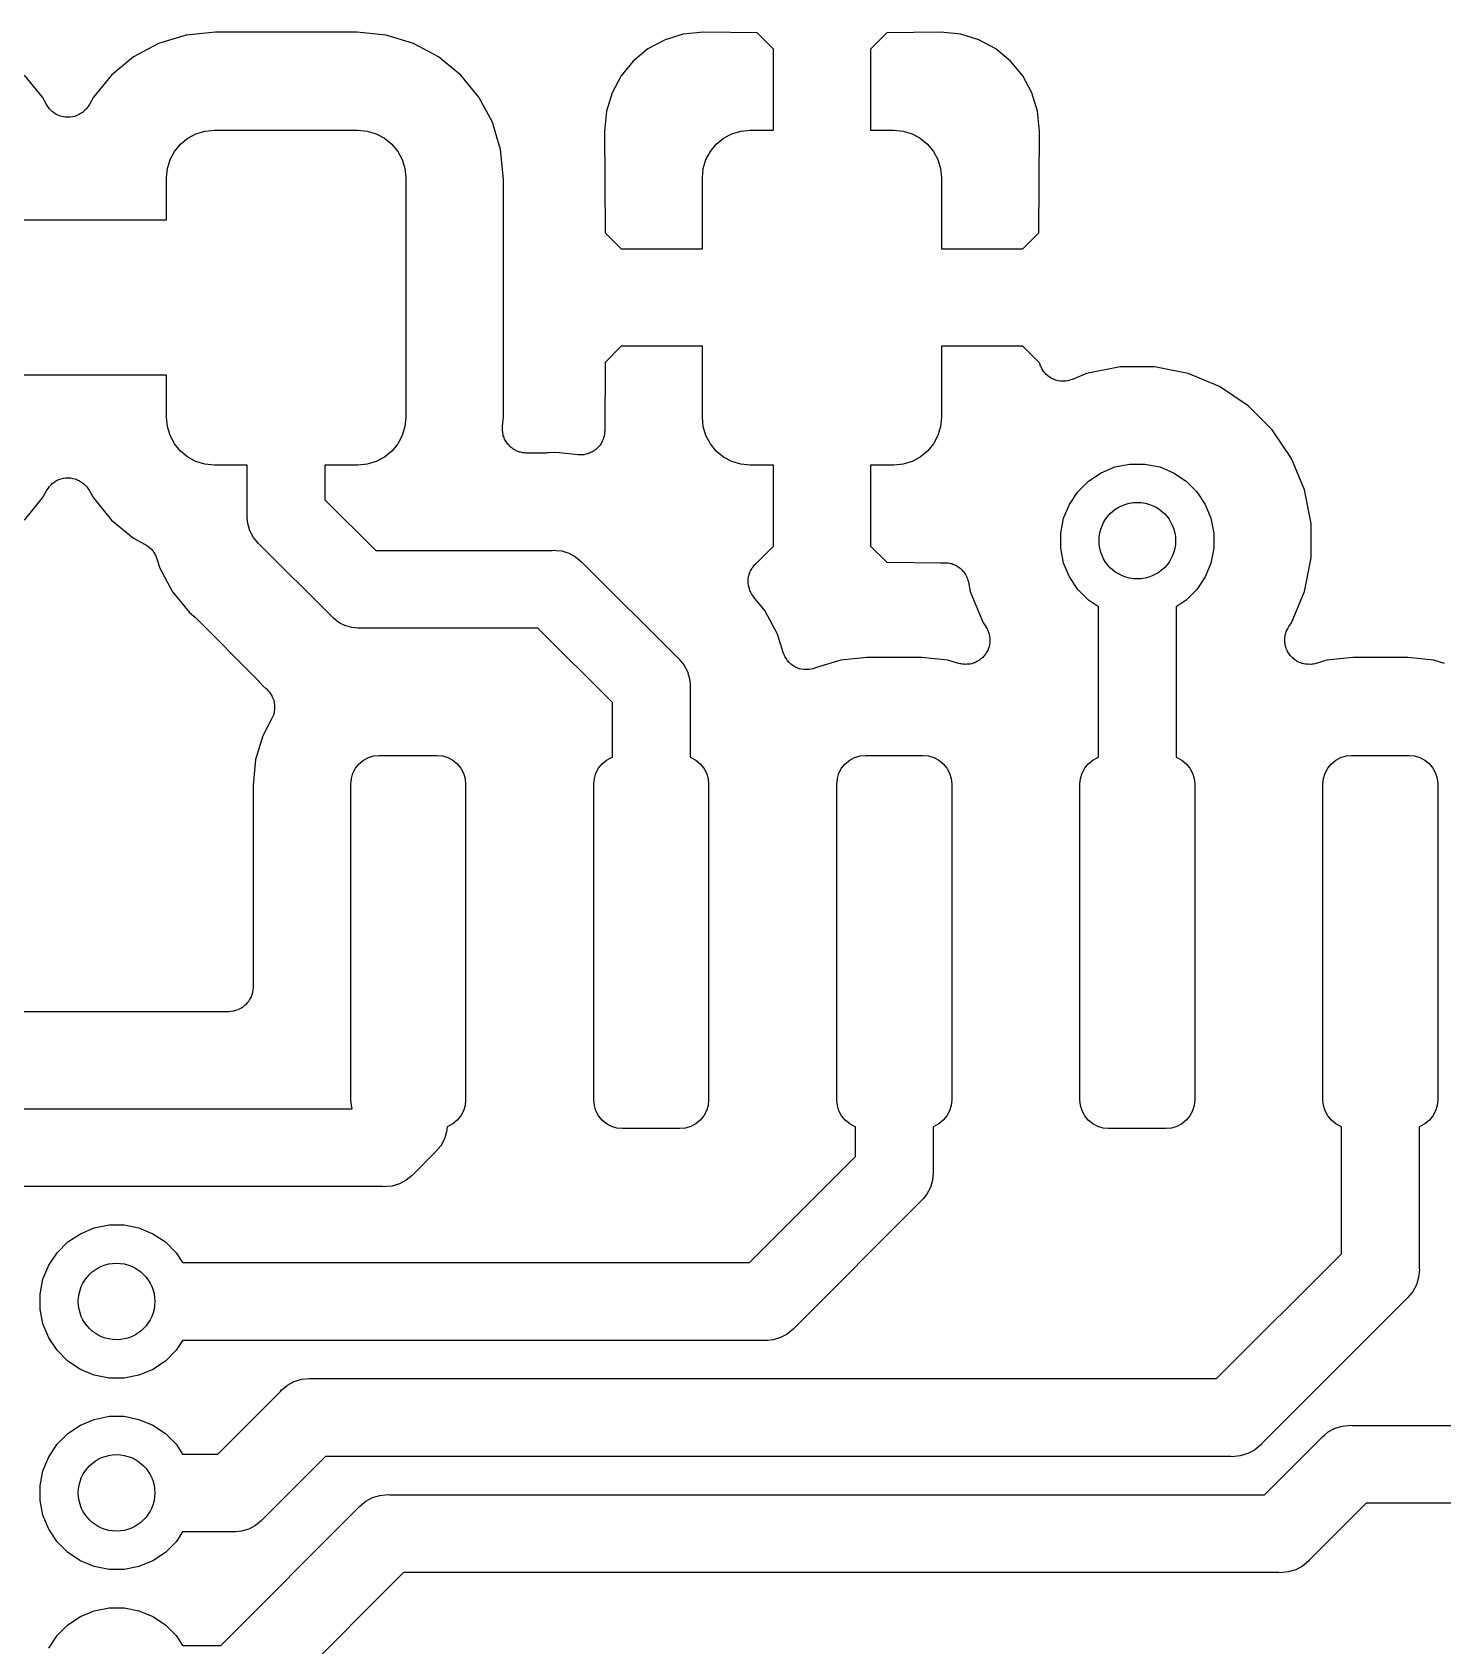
# Model space of a CAD drawing. Extents: x 105 to 193.4, y -145.7 to -72.2.
# Drawn here: x 160.6 to 167.97, y -107.88 to -99.45 of the extents above; entities that cross this region are included whole.
import ezdxf

# ---------------------------------------------------------------- set-up
doc = ezdxf.new("R2010")
doc.units = 0
doc.layers.add('BLACK', color=7, linetype='CONTINUOUS')

msp = doc.modelspace()

# ---------------------------------------------------------------- linework, layer by layer
at = {"layer": 'BLACK', "linetype": 'CONTINUOUS'}
for p, q in [((161.399, -99.4672), (161.256, -99.5104)), ((161.553, -99.4519), (161.399, -99.4672)), ((162.291, -99.4519), (161.553, -99.4519)), ((162.445, -99.4672), (162.291, -99.4519)), ((162.588, -99.5104), (162.445, -99.4672)), ((163.997, -99.4624), (163.902, -99.4914)), ((164.103, -99.452), (163.997, -99.4624)), ((164.383, -99.4545), (164.103, -99.452)), ((164.468, -99.5394), (164.383, -99.4545)), ((165.061, -99.4545), (164.976, -99.5394)), ((165.341, -99.452), (165.061, -99.4545)), ((165.447, -99.4624), (165.341, -99.452)), ((165.542, -99.4914), (165.447, -99.4624)), ((161.256, -99.5104), (161.125, -99.5807)), ((162.719, -99.5807), (162.588, -99.5104)), ((163.813, -99.5386), (163.736, -99.6021)), ((163.902, -99.4914), (163.813, -99.5386)), ((164.468, -99.963), (164.468, -99.5394)), ((164.976, -99.5394), (164.976, -99.963)), ((165.631, -99.5386), (165.542, -99.4914)), ((165.708, -99.6021), (165.631, -99.5386)), ((161.125, -99.5807), (161.009, -99.6753)), ((162.835, -99.6753), (162.719, -99.5807)), ((163.736, -99.6021), (163.673, -99.6794)), ((165.771, -99.6794), (165.708, -99.6021)), ((160.649, -99.7905), (160.555, -99.6753)), ((161.009, -99.6753), (160.915, -99.7905)), ((162.929, -99.7905), (162.835, -99.6753)), ((163.673, -99.6794), (163.625, -99.7677)), ((165.819, -99.7677), (165.771, -99.6794)), ((160.67, -99.8292), (160.649, -99.7905)), ((160.915, -99.7905), (160.894, -99.8292)), ((163, -99.922), (162.929, -99.7905)), ((163.625, -99.7677), (163.596, -99.8634)), ((165.848, -99.8634), (165.819, -99.7677)), ((160.677, -99.8392), (160.67, -99.8292)), ((160.683, -99.8494), (160.677, -99.8392)), ((160.684, -99.8496), (160.683, -99.8494)), ((160.684, -99.8499), (160.684, -99.8496)), ((160.692, -99.8584), (160.684, -99.8499)), ((160.701, -99.867), (160.692, -99.8584)), ((160.701, -99.8672), (160.701, -99.867)), ((160.701, -99.8674), (160.701, -99.8672)), ((160.711, -99.8742), (160.701, -99.8674)), ((160.721, -99.881), (160.711, -99.8742)), ((160.722, -99.8811), (160.721, -99.881)), ((160.722, -99.8812), (160.722, -99.8811)), ((160.733, -99.8859), (160.722, -99.8812)), ((160.744, -99.8906), (160.733, -99.8859)), ((160.744, -99.8907), (160.744, -99.8906)), ((160.745, -99.8908), (160.744, -99.8907)), ((160.829, -99.8865), (160.818, -99.8911)), ((160.841, -99.882), (160.829, -99.8865)), ((160.851, -99.8751), (160.841, -99.8818)), ((160.841, -99.8818), (160.841, -99.8819)), ((160.841, -99.8819), (160.841, -99.882)), ((160.861, -99.8685), (160.851, -99.8751)), ((160.862, -99.8683), (160.861, -99.8685)), ((160.87, -99.8597), (160.862, -99.8682)), ((160.862, -99.8682), (160.862, -99.8683)), ((160.879, -99.8512), (160.87, -99.8597)), ((160.886, -99.8408), (160.879, -99.8508)), ((160.879, -99.8508), (160.879, -99.851)), ((160.879, -99.851), (160.879, -99.8512)), ((160.893, -99.8308), (160.886, -99.8408)), ((160.894, -99.8292), (160.893, -99.8303)), ((160.893, -99.8303), (160.893, -99.8303)), ((160.893, -99.8303), (160.893, -99.8303)), ((160.893, -99.8303), (160.893, -99.8308)), ((163.596, -99.8634), (163.586, -99.9689)), ((165.858, -99.9689), (165.848, -99.8634)), ((160.757, -99.8932), (160.745, -99.8908)), ((160.768, -99.8956), (160.757, -99.8932)), ((160.769, -99.8956), (160.768, -99.8956)), ((160.769, -99.8957), (160.769, -99.8956)), ((160.781, -99.8958), (160.769, -99.8957)), ((160.793, -99.8959), (160.781, -99.8958)), ((160.794, -99.8958), (160.793, -99.8959)), ((160.806, -99.8935), (160.794, -99.8958)), ((160.794, -99.8958), (160.794, -99.8958)), ((160.818, -99.8913), (160.806, -99.8935)), ((160.818, -99.8911), (160.818, -99.8912)), ((160.818, -99.8912), (160.818, -99.8913)), ((161.451, -99.982), (161.498, -99.9678)), ((161.498, -99.9678), (161.547, -99.963)), ((161.547, -99.963), (162.297, -99.963)), ((162.297, -99.963), (162.346, -99.9678)), ((162.346, -99.9678), (162.393, -99.982)), ((163.023, -99.9998), (163, -99.922)), ((163.586, -99.9689), (163.589, -100.499)), ((164.251, -99.982), (164.298, -99.9678)), ((164.298, -99.9678), (164.347, -99.963)), ((164.347, -99.963), (164.468, -99.963)), ((164.976, -99.963), (165.097, -99.963)), ((165.097, -99.963), (165.146, -99.9678)), ((165.146, -99.9678), (165.193, -99.982)), ((165.855, -100.499), (165.858, -99.9689)), ((161.339, -100.074), (161.37, -100.036)), ((161.37, -100.036), (161.408, -100.005)), ((161.408, -100.005), (161.451, -99.982)), ((162.393, -99.982), (162.436, -100.005)), ((162.436, -100.005), (162.474, -100.036)), ((162.474, -100.036), (162.505, -100.074)), ((163.023, -99.9999), (163.023, -99.9998)), ((163.043, -100.065), (163.023, -99.9999)), ((164.139, -100.074), (164.17, -100.036)), ((164.17, -100.036), (164.208, -100.005)), ((164.208, -100.005), (164.251, -99.982)), ((165.193, -99.982), (165.236, -100.005)), ((165.236, -100.005), (165.274, -100.036)), ((165.274, -100.036), (165.305, -100.074)), ((161.302, -100.164), (161.316, -100.117)), ((161.316, -100.117), (161.339, -100.074)), ((162.505, -100.074), (162.528, -100.117)), ((162.528, -100.117), (162.542, -100.164)), ((163.058, -100.219), (163.043, -100.065)), ((164.102, -100.164), (164.116, -100.117)), ((164.116, -100.117), (164.139, -100.074)), ((165.305, -100.074), (165.328, -100.117)), ((165.328, -100.117), (165.342, -100.164)), ((161.297, -100.213), (161.302, -100.164)), ((161.297, -100.432), (161.297, -100.213)), ((162.542, -100.164), (162.547, -100.213)), ((162.547, -100.213), (162.547, -101.463)), ((163.058, -101.457), (163.058, -100.219)), ((164.097, -100.213), (164.102, -100.164)), ((164.097, -100.584), (164.097, -100.213)), ((165.342, -100.164), (165.347, -100.213)), ((165.347, -100.213), (165.347, -100.584)), ((160.267, -100.432), (161.297, -100.432)), ((163.589, -100.499), (163.673, -100.584)), ((165.771, -100.584), (165.855, -100.499)), ((163.673, -100.584), (164.097, -100.584)), ((165.347, -100.584), (165.771, -100.584)), ((163.673, -101.092), (163.589, -101.177)), ((164.097, -101.092), (163.673, -101.092)), ((164.097, -101.463), (164.097, -101.092)), ((165.771, -101.092), (165.347, -101.092)), ((165.347, -101.092), (165.347, -101.463)), ((165.86, -101.181), (165.771, -101.092)), ((163.589, -101.177), (163.587, -101.534)), ((165.861, -101.185), (165.86, -101.181)), ((165.864, -101.196), (165.861, -101.185)), ((165.865, -101.197), (165.864, -101.196)), ((165.871, -101.208), (165.865, -101.197)), ((165.865, -101.197), (165.865, -101.197)), ((165.876, -101.218), (165.871, -101.208)), ((165.876, -101.219), (165.876, -101.218)), ((165.877, -101.219), (165.876, -101.219)), ((165.884, -101.228), (165.877, -101.219)), ((165.892, -101.237), (165.884, -101.228)), ((165.892, -101.238), (165.892, -101.237)), ((165.902, -101.246), (165.892, -101.238)), ((165.892, -101.238), (165.892, -101.238)), ((166.105, -101.235), (166.031, -101.266)), ((166.281, -101.2), (166.105, -101.235)), ((166.459, -101.2), (166.281, -101.2)), ((166.635, -101.235), (166.459, -101.2)), ((166.8, -101.303), (166.635, -101.235)), ((161.297, -101.244), (160.267, -101.244)), ((161.297, -101.463), (161.297, -101.244)), ((165.911, -101.253), (165.902, -101.246)), ((165.911, -101.254), (165.911, -101.253)), ((165.912, -101.254), (165.911, -101.254)), ((165.922, -101.26), (165.912, -101.254)), ((165.932, -101.265), (165.922, -101.26)), ((165.933, -101.265), (165.932, -101.265)), ((165.934, -101.266), (165.933, -101.265)), ((165.945, -101.269), (165.934, -101.266)), ((165.956, -101.273), (165.945, -101.269)), ((165.957, -101.273), (165.956, -101.273)), ((165.969, -101.274), (165.957, -101.273)), ((165.957, -101.273), (165.957, -101.273)), ((165.981, -101.275), (165.969, -101.274)), ((165.982, -101.275), (165.981, -101.275)), ((165.981, -101.275), (165.981, -101.275)), ((165.994, -101.274), (165.982, -101.275)), ((166.005, -101.273), (165.994, -101.274)), ((166.006, -101.273), (166.005, -101.273)), ((166.007, -101.273), (166.006, -101.273)), ((166.018, -101.27), (166.007, -101.273)), ((166.029, -101.266), (166.018, -101.27)), ((166.03, -101.266), (166.029, -101.266)), ((166.031, -101.266), (166.03, -101.266)), ((166.03, -101.266), (166.03, -101.266)), ((166.03, -101.266), (166.03, -101.266)), ((166.949, -101.403), (166.8, -101.303)), ((167.075, -101.529), (166.949, -101.403)), ((161.302, -101.512), (161.297, -101.463)), ((162.547, -101.463), (162.542, -101.512)), ((163.053, -101.511), (163.058, -101.457)), ((164.102, -101.512), (164.097, -101.463)), ((165.347, -101.463), (165.342, -101.512)), ((161.316, -101.559), (161.302, -101.512)), ((161.339, -101.602), (161.316, -101.559)), ((162.528, -101.559), (162.505, -101.602)), ((162.542, -101.512), (162.528, -101.559)), ((163.052, -101.523), (163.053, -101.517)), ((163.053, -101.53), (163.052, -101.523)), ((163.053, -101.517), (163.053, -101.511)), ((163.053, -101.536), (163.053, -101.53)), ((163.054, -101.542), (163.053, -101.536)), ((163.054, -101.548), (163.054, -101.542)), ((163.056, -101.554), (163.054, -101.548)), ((163.057, -101.56), (163.056, -101.554)), ((163.06, -101.566), (163.057, -101.56)), ((163.061, -101.571), (163.06, -101.566)), ((163.064, -101.577), (163.061, -101.571)), ((163.581, -101.571), (163.578, -101.577)), ((163.582, -101.566), (163.581, -101.571)), ((163.584, -101.56), (163.582, -101.566)), ((163.585, -101.553), (163.584, -101.56)), ((163.586, -101.547), (163.585, -101.553)), ((163.587, -101.536), (163.586, -101.541)), ((163.586, -101.541), (163.586, -101.547)), ((163.587, -101.534), (163.587, -101.536)), ((164.116, -101.559), (164.102, -101.512)), ((164.139, -101.602), (164.116, -101.559)), ((165.328, -101.559), (165.305, -101.602)), ((165.342, -101.512), (165.328, -101.559)), ((167.175, -101.678), (167.075, -101.529)), ((161.37, -101.64), (161.339, -101.602)), ((161.408, -101.671), (161.37, -101.64)), ((162.474, -101.64), (162.436, -101.671)), ((162.505, -101.602), (162.474, -101.64)), ((163.067, -101.583), (163.064, -101.577)), ((163.07, -101.588), (163.067, -101.583)), ((163.073, -101.593), (163.07, -101.588)), ((163.077, -101.599), (163.073, -101.593)), ((163.081, -101.604), (163.077, -101.599)), ((163.085, -101.608), (163.081, -101.604)), ((163.088, -101.613), (163.085, -101.608)), ((163.093, -101.617), (163.088, -101.613)), ((163.098, -101.622), (163.093, -101.617)), ((163.103, -101.625), (163.098, -101.622)), ((163.107, -101.629), (163.103, -101.625)), ((163.113, -101.632), (163.107, -101.629)), ((163.119, -101.635), (163.113, -101.632)), ((163.124, -101.638), (163.119, -101.635)), ((163.129, -101.641), (163.124, -101.638)), ((163.135, -101.643), (163.129, -101.641)), ((163.141, -101.645), (163.135, -101.643)), ((163.147, -101.646), (163.141, -101.645)), ((163.153, -101.648), (163.147, -101.646)), ((163.159, -101.649), (163.153, -101.648)), ((163.166, -101.65), (163.159, -101.649)), ((163.172, -101.65), (163.166, -101.65)), ((163.177, -101.651), (163.172, -101.65)), ((163.179, -101.651), (163.177, -101.651)), ((163.281, -101.651), (163.179, -101.651)), ((163.286, -101.65), (163.281, -101.651)), ((163.292, -101.65), (163.286, -101.65)), ((163.293, -101.65), (163.292, -101.65)), ((163.322, -101.647), (163.293, -101.65)), ((163.351, -101.65), (163.322, -101.647)), ((163.447, -101.66), (163.351, -101.65)), ((163.351, -101.65), (163.351, -101.65)), ((163.453, -101.66), (163.447, -101.66)), ((163.458, -101.66), (163.453, -101.66)), ((163.465, -101.66), (163.458, -101.66)), ((163.472, -101.66), (163.465, -101.66)), ((163.478, -101.659), (163.472, -101.66)), ((163.483, -101.658), (163.478, -101.659)), ((163.49, -101.656), (163.483, -101.658)), ((163.497, -101.655), (163.49, -101.656)), ((163.502, -101.653), (163.497, -101.655)), ((163.507, -101.651), (163.502, -101.653)), ((163.513, -101.648), (163.507, -101.651)), ((163.519, -101.645), (163.513, -101.648)), ((163.524, -101.642), (163.519, -101.645)), ((163.529, -101.64), (163.524, -101.642)), ((163.534, -101.636), (163.529, -101.64)), ((163.54, -101.632), (163.534, -101.636)), ((163.544, -101.628), (163.54, -101.632)), ((163.548, -101.625), (163.544, -101.628)), ((163.553, -101.619), (163.548, -101.625)), ((163.558, -101.614), (163.553, -101.619)), ((163.561, -101.61), (163.558, -101.614)), ((163.564, -101.606), (163.561, -101.61)), ((163.568, -101.6), (163.564, -101.606)), ((163.572, -101.594), (163.568, -101.6)), ((163.574, -101.589), (163.572, -101.594)), ((163.576, -101.584), (163.574, -101.589)), ((163.578, -101.577), (163.576, -101.584)), ((164.17, -101.64), (164.139, -101.602)), ((164.208, -101.671), (164.17, -101.64)), ((165.274, -101.64), (165.236, -101.671)), ((165.305, -101.602), (165.274, -101.64)), ((161.451, -101.694), (161.408, -101.671)), ((161.498, -101.708), (161.451, -101.694)), ((161.547, -101.713), (161.498, -101.708)), ((161.719, -101.713), (161.547, -101.713)), ((161.719, -101.968), (161.719, -101.713)), ((162.297, -101.713), (162.125, -101.713)), ((162.125, -101.713), (162.125, -101.894)), ((162.346, -101.708), (162.297, -101.713)), ((162.393, -101.694), (162.346, -101.708)), ((162.436, -101.671), (162.393, -101.694)), ((164.251, -101.694), (164.208, -101.671)), ((164.298, -101.708), (164.251, -101.694)), ((164.347, -101.713), (164.298, -101.708)), ((164.468, -101.713), (164.347, -101.713)), ((164.468, -102.137), (164.468, -101.713)), ((165.097, -101.713), (164.976, -101.713)), ((164.976, -101.713), (164.976, -102.137)), ((165.146, -101.708), (165.097, -101.713)), ((165.193, -101.694), (165.146, -101.708)), ((165.236, -101.671), (165.193, -101.694)), ((166.181, -101.754), (166.253, -101.723)), ((166.253, -101.723), (166.331, -101.708)), ((166.331, -101.708), (166.409, -101.708)), ((166.409, -101.708), (166.487, -101.723)), ((166.487, -101.723), (166.559, -101.754)), ((167.243, -101.843), (167.175, -101.678)), ((160.678, -101.835), (160.685, -101.825)), ((160.685, -101.825), (160.694, -101.816)), ((160.685, -101.825), (160.685, -101.825)), ((160.685, -101.825), (160.685, -101.825)), ((160.694, -101.816), (160.702, -101.808)), ((160.702, -101.808), (160.703, -101.807)), ((160.702, -101.808), (160.702, -101.808)), ((160.703, -101.807), (160.713, -101.801)), ((160.713, -101.801), (160.723, -101.794)), ((160.723, -101.794), (160.735, -101.789)), ((160.723, -101.794), (160.723, -101.794)), ((160.723, -101.794), (160.723, -101.794)), ((160.735, -101.789), (160.746, -101.785)), ((160.746, -101.785), (160.758, -101.782)), ((160.746, -101.785), (160.746, -101.785)), ((160.746, -101.785), (160.746, -101.785)), ((160.758, -101.782), (160.77, -101.78)), ((160.77, -101.78), (160.77, -101.78)), ((160.77, -101.78), (160.771, -101.78)), ((160.771, -101.78), (160.783, -101.78)), ((160.783, -101.78), (160.795, -101.78)), ((160.795, -101.78), (160.795, -101.78)), ((160.795, -101.78), (160.796, -101.78)), ((160.796, -101.78), (160.807, -101.783)), ((160.807, -101.783), (160.819, -101.785)), ((160.819, -101.785), (160.82, -101.785)), ((160.82, -101.785), (160.82, -101.785)), ((160.82, -101.785), (160.831, -101.79)), ((160.831, -101.79), (160.842, -101.795)), ((160.842, -101.795), (160.842, -101.795)), ((160.842, -101.795), (160.843, -101.795)), ((160.843, -101.795), (160.853, -101.802)), ((160.853, -101.802), (160.863, -101.809)), ((160.863, -101.809), (160.863, -101.809)), ((160.863, -101.809), (160.863, -101.809)), ((160.863, -101.809), (160.872, -101.818)), ((160.872, -101.818), (160.88, -101.826)), ((160.88, -101.826), (160.88, -101.826)), ((160.88, -101.826), (160.881, -101.827)), ((160.881, -101.827), (160.887, -101.837)), ((166.059, -101.853), (166.115, -101.797)), ((166.115, -101.797), (166.181, -101.754)), ((166.559, -101.754), (166.625, -101.797)), ((166.625, -101.797), (166.681, -101.853)), ((160.555, -102.001), (160.649, -101.885)), ((160.649, -101.885), (160.67, -101.847)), ((160.67, -101.847), (160.671, -101.846)), ((160.671, -101.845), (160.678, -101.835)), ((160.671, -101.846), (160.671, -101.845)), ((160.671, -101.846), (160.671, -101.846)), ((160.671, -101.846), (160.671, -101.846)), ((160.887, -101.837), (160.894, -101.847)), ((160.894, -101.847), (160.915, -101.885)), ((160.915, -101.885), (161.009, -102.001)), ((162.125, -101.894), (162.39, -102.159)), ((166.016, -101.919), (166.059, -101.853)), ((166.681, -101.853), (166.724, -101.919)), ((167.278, -102.019), (167.243, -101.843)), ((161.718, -101.978), (161.719, -101.968)), ((161.719, -101.988), (161.718, -101.978)), ((161.722, -102.018), (161.719, -101.988)), ((161.719, -101.988), (161.719, -101.988)), ((165.97, -102.069), (165.985, -101.991)), ((165.985, -101.991), (166.016, -101.919)), ((166.724, -101.919), (166.755, -101.991)), ((166.755, -101.991), (166.77, -102.069)), ((161.009, -102.001), (161.125, -102.095)), ((161.733, -102.056), (161.722, -102.018)), ((161.74, -102.069), (161.733, -102.056)), ((161.752, -102.091), (161.74, -102.069)), ((165.97, -102.147), (165.97, -102.069)), ((166.77, -102.069), (166.77, -102.147)), ((167.278, -102.197), (167.278, -102.019)), ((161.125, -102.095), (161.185, -102.128)), ((161.185, -102.128), (161.186, -102.128)), ((161.186, -102.128), (161.186, -102.128)), ((161.186, -102.128), (161.186, -102.128)), ((161.186, -102.128), (161.187, -102.129)), ((161.187, -102.129), (161.197, -102.135)), ((161.197, -102.135), (161.206, -102.142)), ((161.206, -102.142), (161.207, -102.142)), ((161.207, -102.142), (161.207, -102.143)), ((161.207, -102.143), (161.216, -102.151)), ((161.216, -102.151), (161.224, -102.159)), ((161.224, -102.159), (161.224, -102.16)), ((161.224, -102.16), (161.225, -102.16)), ((161.225, -102.16), (161.231, -102.17)), ((161.759, -102.1), (161.752, -102.091)), ((161.778, -102.122), (161.759, -102.1)), ((161.785, -102.129), (161.778, -102.122)), ((162.155, -102.499), (161.785, -102.129)), ((162.39, -102.159), (163.312, -102.159)), ((163.312, -102.159), (163.322, -102.158)), ((163.322, -102.158), (163.332, -102.159)), ((163.332, -102.159), (163.332, -102.159)), ((163.332, -102.159), (163.362, -102.162)), ((163.362, -102.162), (163.4, -102.173)), ((164.374, -102.231), (164.468, -102.137)), ((164.976, -102.137), (165.061, -102.221)), ((165.985, -102.225), (165.97, -102.147)), ((166.77, -102.147), (166.755, -102.225)), ((161.231, -102.17), (161.238, -102.18)), ((161.238, -102.18), (161.238, -102.181)), ((161.238, -102.181), (161.238, -102.181)), ((161.238, -102.181), (161.243, -102.192)), ((161.243, -102.192), (161.247, -102.203)), ((161.247, -102.203), (161.262, -102.251)), ((161.262, -102.251), (161.328, -102.375)), ((163.4, -102.173), (163.435, -102.192)), ((163.435, -102.192), (163.466, -102.218)), ((163.466, -102.218), (163.473, -102.225)), ((163.473, -102.225), (163.967, -102.719)), ((164.355, -102.255), (164.358, -102.25)), ((164.358, -102.25), (164.362, -102.245)), ((164.362, -102.245), (164.366, -102.239)), ((164.366, -102.239), (164.37, -102.235)), ((164.37, -102.235), (164.374, -102.231)), ((165.061, -102.221), (165.341, -102.224)), ((165.341, -102.224), (165.35, -102.223)), ((165.35, -102.223), (165.352, -102.223)), ((165.352, -102.223), (165.358, -102.223)), ((165.358, -102.223), (165.364, -102.223)), ((165.364, -102.223), (165.37, -102.223)), ((165.37, -102.223), (165.377, -102.223)), ((165.377, -102.223), (165.382, -102.224)), ((165.382, -102.224), (165.388, -102.225)), ((165.388, -102.225), (165.395, -102.227)), ((165.395, -102.227), (165.401, -102.228)), ((165.401, -102.228), (165.406, -102.231)), ((165.406, -102.231), (165.412, -102.232)), ((165.412, -102.232), (165.418, -102.236)), ((165.418, -102.236), (165.424, -102.238)), ((165.424, -102.238), (165.429, -102.241)), ((165.429, -102.241), (165.434, -102.244)), ((165.434, -102.244), (165.439, -102.248)), ((165.439, -102.248), (165.444, -102.252)), ((166.016, -102.297), (165.985, -102.225)), ((166.755, -102.225), (166.724, -102.297)), ((167.243, -102.373), (167.278, -102.197)), ((164.337, -102.307), (164.338, -102.301)), ((164.337, -102.314), (164.337, -102.307)), ((164.337, -102.32), (164.337, -102.314)), ((164.337, -102.326), (164.337, -102.32)), ((164.337, -102.332), (164.337, -102.326)), ((164.338, -102.338), (164.337, -102.332)), ((164.338, -102.301), (164.339, -102.296)), ((164.339, -102.296), (164.341, -102.289)), ((164.341, -102.289), (164.342, -102.283)), ((164.342, -102.283), (164.345, -102.277)), ((164.345, -102.277), (164.346, -102.272)), ((164.346, -102.272), (164.349, -102.266)), ((164.349, -102.266), (164.352, -102.26)), ((164.352, -102.26), (164.355, -102.255)), ((165.444, -102.252), (165.448, -102.256)), ((165.448, -102.256), (165.453, -102.26)), ((165.453, -102.26), (165.457, -102.265)), ((165.457, -102.265), (165.462, -102.27)), ((165.462, -102.27), (165.465, -102.275)), ((165.465, -102.275), (165.468, -102.279)), ((165.468, -102.279), (165.472, -102.285)), ((165.472, -102.285), (165.475, -102.291)), ((165.475, -102.291), (165.477, -102.296)), ((165.477, -102.296), (165.48, -102.301)), ((165.48, -102.301), (165.482, -102.307)), ((165.482, -102.307), (165.485, -102.314)), ((165.485, -102.314), (165.486, -102.319)), ((165.486, -102.319), (165.487, -102.325)), ((165.487, -102.325), (165.497, -102.373)), ((166.059, -102.363), (166.016, -102.297)), ((166.724, -102.297), (166.681, -102.363)), ((161.328, -102.375), (161.417, -102.483)), ((164.339, -102.345), (164.338, -102.338)), ((164.341, -102.35), (164.339, -102.345)), ((164.342, -102.356), (164.341, -102.35)), ((164.344, -102.362), (164.342, -102.356)), ((164.346, -102.369), (164.344, -102.362)), ((164.349, -102.374), (164.346, -102.369)), ((164.351, -102.379), (164.349, -102.374)), ((164.354, -102.385), (164.351, -102.379)), ((164.358, -102.391), (164.354, -102.385)), ((164.361, -102.395), (164.358, -102.391)), ((164.364, -102.4), (164.361, -102.395)), ((164.365, -102.401), (164.364, -102.4)), ((164.424, -102.473), (164.365, -102.401)), ((165.497, -102.373), (165.565, -102.538)), ((166.115, -102.419), (166.059, -102.363)), ((166.167, -102.453), (166.115, -102.419)), ((166.625, -102.419), (166.573, -102.453)), ((166.681, -102.363), (166.625, -102.419)), ((167.175, -102.538), (167.243, -102.373)), ((161.417, -102.483), (161.439, -102.502)), ((161.439, -102.502), (161.44, -102.503)), ((161.44, -102.503), (161.444, -102.507)), ((162.162, -102.506), (162.155, -102.499)), ((164.49, -102.597), (164.424, -102.473)), ((166.167, -103.24), (166.167, -102.453)), ((166.573, -102.453), (166.573, -103.24)), ((161.444, -102.507), (161.448, -102.51)), ((161.448, -102.51), (161.774, -102.836)), ((162.169, -102.513), (162.162, -102.506)), ((162.193, -102.532), (162.169, -102.513)), ((162.207, -102.54), (162.193, -102.532)), ((162.228, -102.551), (162.207, -102.54)), ((162.266, -102.562), (162.228, -102.551)), ((162.296, -102.565), (162.266, -102.562)), ((162.306, -102.566), (162.296, -102.565)), ((162.296, -102.565), (162.296, -102.565)), ((162.316, -102.565), (162.306, -102.566)), ((163.238, -102.565), (162.316, -102.565)), ((163.627, -102.954), (163.238, -102.565)), ((165.565, -102.538), (165.578, -102.557)), ((165.578, -102.557), (165.579, -102.559)), ((165.579, -102.559), (165.582, -102.564)), ((165.582, -102.564), (165.585, -102.569)), ((165.585, -102.569), (165.588, -102.575)), ((165.588, -102.575), (165.591, -102.581)), ((165.591, -102.581), (165.592, -102.587)), ((165.592, -102.587), (165.595, -102.592)), ((167.146, -102.591), (167.148, -102.585)), ((167.148, -102.585), (167.15, -102.579)), ((167.15, -102.579), (167.153, -102.574)), ((167.153, -102.574), (167.156, -102.568)), ((167.156, -102.568), (167.159, -102.563)), ((167.159, -102.563), (167.162, -102.557)), ((167.162, -102.557), (167.175, -102.538)), ((164.519, -102.693), (164.49, -102.597)), ((165.591, -102.672), (165.59, -102.678)), ((165.594, -102.666), (165.591, -102.672)), ((165.595, -102.66), (165.594, -102.666)), ((165.595, -102.592), (165.596, -102.599)), ((165.597, -102.654), (165.595, -102.66)), ((165.596, -102.599), (165.598, -102.605)), ((165.598, -102.648), (165.597, -102.654)), ((165.598, -102.605), (165.598, -102.611)), ((165.598, -102.611), (165.599, -102.617)), ((165.599, -102.641), (165.598, -102.648)), ((165.599, -102.617), (165.599, -102.623)), ((165.599, -102.623), (165.6, -102.629)), ((165.6, -102.629), (165.599, -102.635)), ((165.599, -102.635), (165.599, -102.641)), ((167.14, -102.628), (167.141, -102.621)), ((167.141, -102.634), (167.14, -102.628)), ((167.141, -102.615), (167.142, -102.609)), ((167.141, -102.621), (167.141, -102.615)), ((167.141, -102.64), (167.141, -102.634)), ((167.142, -102.646), (167.141, -102.64)), ((167.142, -102.609), (167.143, -102.603)), ((167.143, -102.652), (167.142, -102.646)), ((167.143, -102.603), (167.145, -102.597)), ((167.144, -102.658), (167.143, -102.652)), ((167.146, -102.664), (167.144, -102.658)), ((167.145, -102.597), (167.146, -102.591)), ((167.148, -102.67), (167.146, -102.664)), ((167.15, -102.676), (167.148, -102.67)), ((163.967, -102.719), (163.974, -102.726)), ((163.974, -102.726), (164, -102.757)), ((164.524, -102.704), (164.519, -102.693)), ((164.529, -102.715), (164.524, -102.704)), ((164.529, -102.716), (164.529, -102.715)), ((164.529, -102.715), (164.529, -102.715)), ((164.536, -102.726), (164.529, -102.716)), ((164.542, -102.736), (164.536, -102.726)), ((164.543, -102.736), (164.542, -102.736)), ((164.542, -102.736), (164.542, -102.736)), ((164.551, -102.745), (164.543, -102.736)), ((164.56, -102.753), (164.551, -102.745)), ((164.56, -102.754), (164.56, -102.753)), ((164.57, -102.761), (164.56, -102.754)), ((164.56, -102.754), (164.56, -102.754)), ((164.821, -102.732), (164.694, -102.771)), ((164.956, -102.719), (164.821, -102.732)), ((165.244, -102.719), (164.956, -102.719)), ((165.379, -102.732), (165.244, -102.719)), ((165.436, -102.75), (165.379, -102.732)), ((165.442, -102.751), (165.436, -102.75)), ((165.447, -102.752), (165.442, -102.751)), ((165.454, -102.753), (165.447, -102.752)), ((165.46, -102.754), (165.454, -102.753)), ((165.466, -102.754), (165.46, -102.754)), ((165.472, -102.755), (165.466, -102.754)), ((165.478, -102.754), (165.472, -102.755)), ((165.485, -102.754), (165.478, -102.754)), ((165.491, -102.753), (165.485, -102.754)), ((165.497, -102.753), (165.491, -102.753)), ((165.503, -102.751), (165.497, -102.753)), ((165.509, -102.75), (165.503, -102.751)), ((165.515, -102.747), (165.509, -102.75)), ((165.521, -102.746), (165.515, -102.747)), ((165.526, -102.743), (165.521, -102.746)), ((165.532, -102.74), (165.526, -102.743)), ((165.537, -102.737), (165.532, -102.74)), ((165.542, -102.734), (165.537, -102.737)), ((165.547, -102.73), (165.542, -102.734)), ((165.553, -102.726), (165.547, -102.73)), ((165.557, -102.722), (165.553, -102.726)), ((165.562, -102.718), (165.557, -102.722)), ((165.566, -102.714), (165.562, -102.718)), ((165.57, -102.709), (165.566, -102.714)), ((165.574, -102.704), (165.57, -102.709)), ((165.578, -102.699), (165.574, -102.704)), ((165.581, -102.694), (165.578, -102.699)), ((165.584, -102.689), (165.581, -102.694)), ((165.587, -102.683), (165.584, -102.689)), ((165.59, -102.678), (165.587, -102.683)), ((167.153, -102.681), (167.15, -102.676)), ((167.155, -102.687), (167.153, -102.681)), ((167.158, -102.692), (167.155, -102.687)), ((167.161, -102.698), (167.158, -102.692)), ((167.165, -102.703), (167.161, -102.698)), ((167.168, -102.708), (167.165, -102.703)), ((167.173, -102.712), (167.168, -102.708)), ((167.177, -102.717), (167.173, -102.712)), ((167.182, -102.721), (167.177, -102.717)), ((167.186, -102.725), (167.182, -102.721)), ((167.191, -102.729), (167.186, -102.725)), ((167.196, -102.733), (167.191, -102.729)), ((167.201, -102.736), (167.196, -102.733)), ((167.206, -102.739), (167.201, -102.736)), ((167.212, -102.742), (167.206, -102.739)), ((167.218, -102.745), (167.212, -102.742)), ((167.224, -102.747), (167.218, -102.745)), ((167.229, -102.749), (167.224, -102.747)), ((167.235, -102.75), (167.229, -102.749)), ((167.241, -102.752), (167.235, -102.75)), ((167.247, -102.753), (167.241, -102.752)), ((167.253, -102.754), (167.247, -102.753)), ((167.26, -102.754), (167.253, -102.754)), ((167.266, -102.755), (167.26, -102.754)), ((167.272, -102.754), (167.266, -102.755)), ((167.278, -102.755), (167.272, -102.754)), ((167.284, -102.753), (167.278, -102.755)), ((167.291, -102.753), (167.284, -102.753)), ((167.297, -102.751), (167.291, -102.753)), ((167.303, -102.75), (167.297, -102.751)), ((167.304, -102.75), (167.303, -102.75)), ((167.361, -102.732), (167.304, -102.75)), ((167.496, -102.719), (167.361, -102.732)), ((167.784, -102.719), (167.496, -102.719)), ((167.919, -102.732), (167.784, -102.719)), ((167.976, -102.75), (167.919, -102.732)), ((161.774, -102.836), (161.775, -102.837)), ((161.775, -102.837), (161.779, -102.841)), ((161.779, -102.841), (161.782, -102.845)), ((164, -102.757), (164.019, -102.792)), ((164.019, -102.792), (164.03, -102.83)), ((164.03, -102.83), (164.033, -102.86)), ((164.58, -102.767), (164.57, -102.761)), ((164.581, -102.768), (164.58, -102.767)), ((164.58, -102.767), (164.58, -102.767)), ((164.592, -102.772), (164.581, -102.768)), ((164.603, -102.777), (164.592, -102.772)), ((164.604, -102.777), (164.603, -102.777)), ((164.603, -102.777), (164.603, -102.777)), ((164.615, -102.78), (164.604, -102.777)), ((164.627, -102.782), (164.615, -102.78)), ((164.628, -102.782), (164.627, -102.782)), ((164.627, -102.782), (164.627, -102.782)), ((164.64, -102.782), (164.628, -102.782)), ((164.652, -102.782), (164.64, -102.782)), ((164.653, -102.782), (164.652, -102.782)), ((164.652, -102.782), (164.652, -102.782)), ((164.664, -102.78), (164.653, -102.782)), ((164.676, -102.778), (164.664, -102.78)), ((164.677, -102.778), (164.676, -102.778)), ((164.688, -102.773), (164.677, -102.778)), ((164.677, -102.778), (164.677, -102.778)), ((164.694, -102.771), (164.688, -102.773)), ((161.782, -102.845), (161.801, -102.867)), ((161.801, -102.867), (161.816, -102.88)), ((161.816, -102.88), (161.817, -102.88)), ((161.817, -102.88), (161.817, -102.88)), ((161.817, -102.88), (161.817, -102.88)), ((161.817, -102.88), (161.817, -102.881)), ((161.817, -102.881), (161.826, -102.89)), ((161.826, -102.89), (161.834, -102.898)), ((161.834, -102.898), (161.834, -102.899)), ((161.834, -102.899), (161.835, -102.899)), ((161.835, -102.899), (161.841, -102.909)), ((161.841, -102.909), (161.848, -102.919)), ((161.848, -102.919), (161.848, -102.919)), ((161.848, -102.919), (161.848, -102.92)), ((161.848, -102.92), (161.853, -102.931)), ((164.033, -102.86), (164.033, -102.86)), ((164.033, -102.86), (164.034, -102.87)), ((164.034, -102.87), (164.033, -102.88)), ((164.033, -102.88), (164.033, -103.24)), ((161.853, -102.931), (161.857, -102.942)), ((161.857, -102.942), (161.857, -102.942)), ((161.857, -102.942), (161.857, -102.943)), ((161.857, -102.943), (161.86, -102.954)), ((161.859, -103.003), (161.857, -103.015)), ((161.862, -102.992), (161.859, -103.003)), ((161.86, -102.954), (161.862, -102.966)), ((161.862, -102.966), (161.862, -102.967)), ((161.862, -102.967), (161.862, -102.967)), ((161.862, -102.967), (161.862, -102.979)), ((161.862, -102.979), (161.862, -102.991)), ((161.862, -102.991), (161.862, -102.991)), ((161.862, -102.991), (161.862, -102.992)), ((163.627, -103.24), (163.627, -102.954)), ((161.848, -103.038), (161.8, -103.127)), ((161.852, -103.027), (161.848, -103.038)), ((161.857, -103.016), (161.852, -103.027)), ((161.857, -103.015), (161.857, -103.016)), ((161.857, -103.016), (161.857, -103.016)), ((161.8, -103.127), (161.762, -103.251)), ((161.762, -103.251), (161.749, -103.386)), ((162.304, -103.274), (162.327, -103.255)), ((162.327, -103.255), (162.353, -103.241)), ((162.353, -103.241), (162.381, -103.233)), ((162.381, -103.233), (162.41, -103.23)), ((162.41, -103.23), (162.71, -103.23)), ((162.71, -103.23), (162.739, -103.233)), ((162.739, -103.233), (162.767, -103.241)), ((162.767, -103.241), (162.793, -103.255)), ((162.793, -103.255), (162.816, -103.274)), ((163.574, -103.274), (163.597, -103.255)), ((163.597, -103.255), (163.623, -103.241)), ((163.623, -103.241), (163.627, -103.24)), ((164.033, -103.24), (164.037, -103.241)), ((164.037, -103.241), (164.063, -103.255)), ((164.063, -103.255), (164.086, -103.274)), ((164.844, -103.274), (164.867, -103.255)), ((164.867, -103.255), (164.893, -103.241)), ((164.893, -103.241), (164.921, -103.233)), ((164.921, -103.233), (164.95, -103.23)), ((164.95, -103.23), (165.25, -103.23)), ((165.25, -103.23), (165.279, -103.233)), ((165.279, -103.233), (165.307, -103.241)), ((165.307, -103.241), (165.333, -103.255)), ((165.333, -103.255), (165.356, -103.274)), ((166.114, -103.274), (166.137, -103.255)), ((166.137, -103.255), (166.163, -103.241)), ((166.163, -103.241), (166.167, -103.24)), ((166.573, -103.24), (166.577, -103.241)), ((166.577, -103.241), (166.603, -103.255)), ((166.603, -103.255), (166.626, -103.274)), ((167.384, -103.274), (167.407, -103.255)), ((167.407, -103.255), (167.433, -103.241)), ((167.433, -103.241), (167.461, -103.233)), ((167.461, -103.233), (167.49, -103.23)), ((167.49, -103.23), (167.79, -103.23)), ((167.79, -103.23), (167.819, -103.233)), ((167.819, -103.233), (167.847, -103.241)), ((167.847, -103.241), (167.873, -103.255)), ((167.873, -103.255), (167.896, -103.274)), ((162.263, -103.351), (162.271, -103.323)), ((162.271, -103.323), (162.285, -103.297)), ((162.285, -103.297), (162.304, -103.274)), ((162.816, -103.274), (162.835, -103.297)), ((162.835, -103.297), (162.849, -103.323)), ((162.849, -103.323), (162.857, -103.351)), ((163.533, -103.351), (163.541, -103.323)), ((163.541, -103.323), (163.555, -103.297)), ((163.555, -103.297), (163.574, -103.274)), ((164.086, -103.274), (164.105, -103.297)), ((164.105, -103.297), (164.119, -103.323)), ((164.119, -103.323), (164.127, -103.351)), ((164.803, -103.351), (164.811, -103.323)), ((164.811, -103.323), (164.825, -103.297)), ((164.825, -103.297), (164.844, -103.274)), ((165.356, -103.274), (165.375, -103.297)), ((165.375, -103.297), (165.389, -103.323)), ((165.389, -103.323), (165.397, -103.351)), ((166.073, -103.351), (166.081, -103.323)), ((166.081, -103.323), (166.095, -103.297)), ((166.095, -103.297), (166.114, -103.274)), ((166.626, -103.274), (166.645, -103.297)), ((166.645, -103.297), (166.659, -103.323)), ((166.659, -103.323), (166.667, -103.351)), ((167.343, -103.351), (167.351, -103.323)), ((167.351, -103.323), (167.365, -103.297)), ((167.365, -103.297), (167.384, -103.274)), ((167.896, -103.274), (167.915, -103.297)), ((167.915, -103.297), (167.929, -103.323)), ((167.929, -103.323), (167.937, -103.351)), ((161.749, -103.386), (161.749, -104.442)), ((162.26, -103.38), (162.263, -103.351)), ((162.26, -105.03), (162.26, -103.38)), ((162.857, -103.351), (162.86, -103.38)), ((162.86, -103.38), (162.86, -105.03)), ((163.53, -103.38), (163.533, -103.351)), ((163.53, -105.03), (163.53, -103.38)), ((164.127, -103.351), (164.13, -103.38)), ((164.13, -103.38), (164.13, -105.03)), ((164.8, -103.38), (164.803, -103.351)), ((164.8, -105.03), (164.8, -103.38)), ((165.397, -103.351), (165.4, -103.38)), ((165.4, -103.38), (165.4, -105.03)), ((166.07, -103.38), (166.073, -103.351)), ((166.07, -105.03), (166.07, -103.38)), ((166.667, -103.351), (166.67, -103.38)), ((166.67, -103.38), (166.67, -105.03)), ((167.34, -103.38), (167.343, -103.351)), ((167.34, -105.03), (167.34, -103.38)), ((167.937, -103.351), (167.94, -103.38)), ((167.94, -103.38), (167.94, -105.03)), ((161.749, -104.442), (161.749, -104.443)), ((161.719, -104.523), (161.711, -104.532)), ((161.727, -104.514), (161.719, -104.523)), ((161.733, -104.502), (161.727, -104.513)), ((161.727, -104.513), (161.727, -104.513)), ((161.727, -104.513), (161.727, -104.514)), ((161.739, -104.492), (161.733, -104.502)), ((161.743, -104.48), (161.739, -104.491)), ((161.739, -104.491), (161.739, -104.491)), ((161.739, -104.491), (161.739, -104.492)), ((161.746, -104.468), (161.743, -104.48)), ((161.748, -104.455), (161.746, -104.467)), ((161.746, -104.467), (161.746, -104.468)), ((161.746, -104.468), (161.746, -104.468)), ((161.749, -104.444), (161.748, -104.455)), ((161.749, -104.443), (161.749, -104.443)), ((161.749, -104.443), (161.749, -104.443)), ((161.749, -104.443), (161.749, -104.444)), ((161.622, -104.569), (160.384, -104.569)), ((161.634, -104.568), (161.622, -104.569)), ((161.646, -104.567), (161.634, -104.568)), ((161.647, -104.566), (161.646, -104.566)), ((161.646, -104.566), (161.646, -104.567)), ((161.658, -104.563), (161.647, -104.566)), ((161.67, -104.56), (161.658, -104.563)), ((161.681, -104.554), (161.67, -104.559)), ((161.67, -104.559), (161.67, -104.559)), ((161.67, -104.559), (161.67, -104.56)), ((161.691, -104.548), (161.681, -104.554)), ((161.692, -104.548), (161.691, -104.548)), ((161.701, -104.54), (161.692, -104.548)), ((161.692, -104.548), (161.692, -104.548)), ((161.711, -104.533), (161.701, -104.54)), ((161.711, -104.532), (161.711, -104.532)), ((161.711, -104.532), (161.711, -104.533)), ((162.263, -105.059), (162.26, -105.03)), ((162.86, -105.03), (162.857, -105.059)), ((163.533, -105.059), (163.53, -105.03)), ((164.13, -105.03), (164.127, -105.059)), ((164.803, -105.059), (164.8, -105.03)), ((165.4, -105.03), (165.397, -105.059)), ((166.073, -105.059), (166.07, -105.03)), ((166.67, -105.03), (166.667, -105.059)), ((167.343, -105.059), (167.34, -105.03)), ((167.94, -105.03), (167.937, -105.059)), ((159.879, -105.077), (162.268, -105.077)), ((162.268, -105.077), (162.263, -105.059)), ((162.835, -105.113), (162.816, -105.136)), ((162.849, -105.087), (162.835, -105.113)), ((162.857, -105.059), (162.849, -105.087)), ((163.541, -105.087), (163.533, -105.059)), ((163.555, -105.113), (163.541, -105.087)), ((163.574, -105.136), (163.555, -105.113)), ((164.105, -105.113), (164.086, -105.136)), ((164.119, -105.087), (164.105, -105.113)), ((164.127, -105.059), (164.119, -105.087)), ((164.811, -105.087), (164.803, -105.059)), ((164.825, -105.113), (164.811, -105.087)), ((164.844, -105.136), (164.825, -105.113)), ((165.375, -105.113), (165.356, -105.136)), ((165.389, -105.087), (165.375, -105.113)), ((165.397, -105.059), (165.389, -105.087)), ((166.081, -105.087), (166.073, -105.059)), ((166.095, -105.113), (166.081, -105.087)), ((166.114, -105.136), (166.095, -105.113)), ((166.645, -105.113), (166.626, -105.136)), ((166.659, -105.087), (166.645, -105.113)), ((166.667, -105.059), (166.659, -105.087)), ((167.351, -105.087), (167.343, -105.059)), ((167.365, -105.113), (167.351, -105.087)), ((167.384, -105.136), (167.365, -105.113)), ((167.915, -105.113), (167.896, -105.136)), ((167.929, -105.087), (167.915, -105.113)), ((167.937, -105.059), (167.929, -105.087)), ((162.76, -105.196), (162.749, -105.234)), ((162.763, -105.17), (162.76, -105.196)), ((162.767, -105.169), (162.763, -105.17)), ((162.793, -105.155), (162.767, -105.169)), ((162.816, -105.136), (162.793, -105.155)), ((163.597, -105.155), (163.574, -105.136)), ((163.623, -105.169), (163.597, -105.155)), ((163.651, -105.177), (163.623, -105.169)), ((163.68, -105.18), (163.651, -105.177)), ((163.98, -105.18), (163.68, -105.18)), ((164.009, -105.177), (163.98, -105.18)), ((164.037, -105.169), (164.009, -105.177)), ((164.063, -105.155), (164.037, -105.169)), ((164.086, -105.136), (164.063, -105.155)), ((164.867, -105.155), (164.844, -105.136)), ((164.893, -105.169), (164.867, -105.155)), ((164.897, -105.17), (164.893, -105.169)), ((164.897, -105.326), (164.897, -105.17)), ((165.307, -105.169), (165.303, -105.17)), ((165.303, -105.17), (165.303, -105.4)), ((165.333, -105.155), (165.307, -105.169)), ((165.356, -105.136), (165.333, -105.155)), ((166.137, -105.155), (166.114, -105.136)), ((166.163, -105.169), (166.137, -105.155)), ((166.191, -105.177), (166.163, -105.169)), ((166.22, -105.18), (166.191, -105.177)), ((166.52, -105.18), (166.22, -105.18)), ((166.549, -105.177), (166.52, -105.18)), ((166.577, -105.169), (166.549, -105.177)), ((166.603, -105.155), (166.577, -105.169)), ((166.626, -105.136), (166.603, -105.155)), ((167.407, -105.155), (167.384, -105.136)), ((167.433, -105.169), (167.407, -105.155)), ((167.437, -105.17), (167.433, -105.169)), ((167.437, -105.834), (167.437, -105.17)), ((167.847, -105.169), (167.843, -105.17)), ((167.843, -105.17), (167.843, -105.908)), ((167.873, -105.155), (167.847, -105.169)), ((167.896, -105.136), (167.873, -105.155)), ((162.73, -105.269), (162.704, -105.3)), ((162.749, -105.234), (162.73, -105.269)), ((162.697, -105.307), (162.587, -105.417)), ((162.704, -105.3), (162.697, -105.307)), ((164.343, -105.88), (164.897, -105.326)), ((162.549, -105.45), (162.514, -105.469)), ((162.58, -105.424), (162.549, -105.45)), ((162.587, -105.417), (162.58, -105.424)), ((165.3, -105.45), (165.289, -105.488)), ((165.304, -105.41), (165.3, -105.45)), ((165.303, -105.4), (165.304, -105.41)), ((162.426, -105.483), (159.879, -105.483)), ((162.436, -105.484), (162.426, -105.483)), ((162.446, -105.483), (162.436, -105.484)), ((162.476, -105.48), (162.446, -105.483)), ((162.446, -105.483), (162.446, -105.483)), ((162.514, -105.469), (162.476, -105.48)), ((165.27, -105.523), (165.251, -105.547)), ((165.289, -105.488), (165.27, -105.523)), ((165.237, -105.561), (164.578, -106.22)), ((165.244, -105.554), (165.237, -105.561)), ((165.251, -105.547), (165.244, -105.554)), ((165.251, -105.547), (165.251, -105.547)), ((160.847, -105.729), (160.919, -105.699)), ((160.919, -105.699), (160.997, -105.683)), ((160.997, -105.683), (161.075, -105.683)), ((161.075, -105.683), (161.153, -105.699)), ((161.153, -105.699), (161.225, -105.729)), ((160.725, -105.828), (160.781, -105.772)), ((160.781, -105.772), (160.847, -105.729)), ((161.225, -105.729), (161.291, -105.772)), ((161.291, -105.772), (161.347, -105.828)), ((160.682, -105.894), (160.725, -105.828)), ((161.347, -105.828), (161.381, -105.88)), ((166.784, -106.486), (167.437, -105.834)), ((160.651, -105.967), (160.682, -105.894)), ((161.381, -105.88), (164.343, -105.88)), ((167.84, -105.958), (167.829, -105.996)), ((167.843, -105.928), (167.84, -105.958)), ((167.843, -105.908), (167.844, -105.918)), ((167.844, -105.918), (167.843, -105.928)), ((167.843, -105.928), (167.843, -105.928)), ((160.636, -106.044), (160.651, -105.967)), ((160.636, -106.123), (160.636, -106.044)), ((167.81, -106.031), (167.784, -106.062)), ((167.829, -105.996), (167.81, -106.031)), ((160.651, -106.2), (160.636, -106.123)), ((167.777, -106.069), (167.019, -106.826)), ((167.784, -106.062), (167.777, -106.069)), ((160.682, -106.273), (160.651, -106.2)), ((160.725, -106.338), (160.682, -106.273)), ((161.381, -106.286), (161.347, -106.338)), ((164.417, -106.286), (161.381, -106.286)), ((164.427, -106.287), (164.417, -106.286)), ((164.437, -106.286), (164.427, -106.287)), ((164.467, -106.283), (164.437, -106.286)), ((164.437, -106.286), (164.437, -106.286)), ((164.505, -106.272), (164.467, -106.283)), ((164.54, -106.253), (164.505, -106.272)), ((164.571, -106.228), (164.54, -106.253)), ((164.578, -106.22), (164.571, -106.228)), ((160.781, -106.394), (160.725, -106.338)), ((161.347, -106.338), (161.291, -106.394)), ((160.847, -106.438), (160.781, -106.394)), ((160.919, -106.468), (160.847, -106.438)), ((161.225, -106.438), (161.153, -106.468)), ((161.291, -106.394), (161.225, -106.438)), ((160.997, -106.483), (160.919, -106.468)), ((161.075, -106.483), (160.997, -106.483)), ((161.153, -106.468), (161.075, -106.483)), ((161.892, -106.553), (161.898, -106.545)), ((161.898, -106.545), (161.906, -106.539)), ((161.906, -106.539), (161.929, -106.52)), ((161.906, -106.539), (161.906, -106.539)), ((161.929, -106.52), (161.964, -106.501)), ((161.964, -106.501), (162.003, -106.489)), ((162.003, -106.489), (162.042, -106.485)), ((162.042, -106.485), (162.052, -106.486)), ((162.052, -106.486), (166.784, -106.486)), ((161.565, -106.88), (161.892, -106.553)), ((160.847, -106.729), (160.919, -106.699)), ((160.919, -106.699), (160.997, -106.683)), ((160.997, -106.683), (161.075, -106.683)), ((161.075, -106.683), (161.153, -106.699)), ((161.153, -106.699), (161.225, -106.729)), ((160.725, -106.828), (160.781, -106.773)), ((160.781, -106.773), (160.847, -106.729)), ((161.225, -106.729), (161.291, -106.773)), ((161.291, -106.773), (161.347, -106.828)), ((167.035, -107.093), (167.331, -106.797)), ((167.331, -106.797), (167.337, -106.79)), ((167.337, -106.79), (167.348, -106.781)), ((167.348, -106.781), (167.368, -106.764)), ((167.368, -106.764), (167.394, -106.75)), ((167.394, -106.75), (167.403, -106.745)), ((167.403, -106.745), (167.442, -106.734)), ((167.442, -106.734), (167.472, -106.731)), ((167.472, -106.731), (167.482, -106.73)), ((167.472, -106.731), (167.472, -106.731)), ((167.482, -106.73), (167.492, -106.731)), ((167.492, -106.731), (169.588, -106.731)), ((160.682, -106.894), (160.725, -106.828)), ((161.347, -106.828), (161.381, -106.88)), ((161.381, -106.88), (161.565, -106.88)), ((166.947, -106.878), (166.908, -106.89)), ((166.982, -106.859), (166.947, -106.878)), ((167.013, -106.834), (166.982, -106.859)), ((167.019, -106.826), (167.013, -106.834)), ((160.636, -107.044), (160.651, -106.967)), ((160.651, -106.967), (160.682, -106.894)), ((162.127, -106.893), (161.8, -107.22)), ((166.858, -106.893), (162.127, -106.893)), ((166.868, -106.894), (166.858, -106.893)), ((166.878, -106.893), (166.868, -106.894)), ((166.908, -106.89), (166.878, -106.893)), ((166.878, -106.893), (166.878, -106.893)), ((160.636, -107.123), (160.636, -107.044)), ((160.651, -107.2), (160.636, -107.123)), ((162.317, -107.144), (162.339, -107.126)), ((162.339, -107.126), (162.358, -107.116)), ((162.358, -107.116), (162.374, -107.107)), ((162.374, -107.107), (162.412, -107.096)), ((162.412, -107.096), (162.442, -107.093)), ((162.442, -107.093), (162.452, -107.092)), ((162.442, -107.093), (162.442, -107.093)), ((162.452, -107.092), (162.462, -107.093)), ((162.462, -107.093), (167.035, -107.093)), ((167.566, -107.137), (167.27, -107.433)), ((169.662, -107.137), (167.566, -107.137)), ((160.682, -107.273), (160.651, -107.2)), ((161.581, -107.88), (162.301, -107.159)), ((161.8, -107.22), (161.793, -107.228)), ((162.301, -107.159), (162.308, -107.152)), ((162.308, -107.152), (162.317, -107.144)), ((160.725, -107.338), (160.682, -107.273)), ((161.381, -107.286), (161.347, -107.338)), ((161.639, -107.286), (161.381, -107.286)), ((161.649, -107.287), (161.639, -107.286)), ((161.659, -107.286), (161.649, -107.287)), ((161.689, -107.283), (161.659, -107.286)), ((161.659, -107.286), (161.659, -107.286)), ((161.727, -107.272), (161.689, -107.283)), ((161.762, -107.253), (161.727, -107.272)), ((161.793, -107.228), (161.762, -107.253)), ((160.781, -107.394), (160.725, -107.338)), ((161.347, -107.338), (161.291, -107.394)), ((160.847, -107.438), (160.781, -107.394)), ((160.919, -107.468), (160.847, -107.438)), ((160.997, -107.483), (160.919, -107.468)), ((161.153, -107.468), (161.075, -107.483)), ((161.225, -107.438), (161.153, -107.468)), ((161.291, -107.394), (161.225, -107.438)), ((167.233, -107.466), (167.198, -107.485)), ((167.264, -107.44), (167.233, -107.466)), ((167.27, -107.433), (167.264, -107.44)), ((161.075, -107.483), (160.997, -107.483)), ((162.536, -107.499), (161.816, -108.22)), ((167.11, -107.499), (162.536, -107.499)), ((167.12, -107.5), (167.11, -107.499)), ((167.13, -107.499), (167.12, -107.5)), ((167.159, -107.496), (167.13, -107.499)), ((167.13, -107.499), (167.13, -107.499)), ((167.198, -107.485), (167.159, -107.496)), ((160.781, -107.773), (160.847, -107.729)), ((160.847, -107.729), (160.919, -107.699)), ((160.919, -107.699), (160.997, -107.683)), ((160.997, -107.683), (161.075, -107.683)), ((161.075, -107.683), (161.153, -107.699)), ((161.153, -107.699), (161.225, -107.729)), ((161.225, -107.729), (161.291, -107.773)), ((160.725, -107.828), (160.781, -107.773)), ((161.291, -107.773), (161.347, -107.828)), ((160.682, -107.894), (160.725, -107.828)), ((161.347, -107.828), (161.381, -107.88)), ((161.381, -107.88), (161.581, -107.88))]:
    msp.add_line(p, q, dxfattribs=at)
at = {"layer": 'BLACK'}
for centre in [(166.37, -102.108), (161.036, -106.083), (161.036, -107.083)]:
    msp.add_circle(centre, 0.2, dxfattribs=at)

doc.saveas('drawing.dxf')
